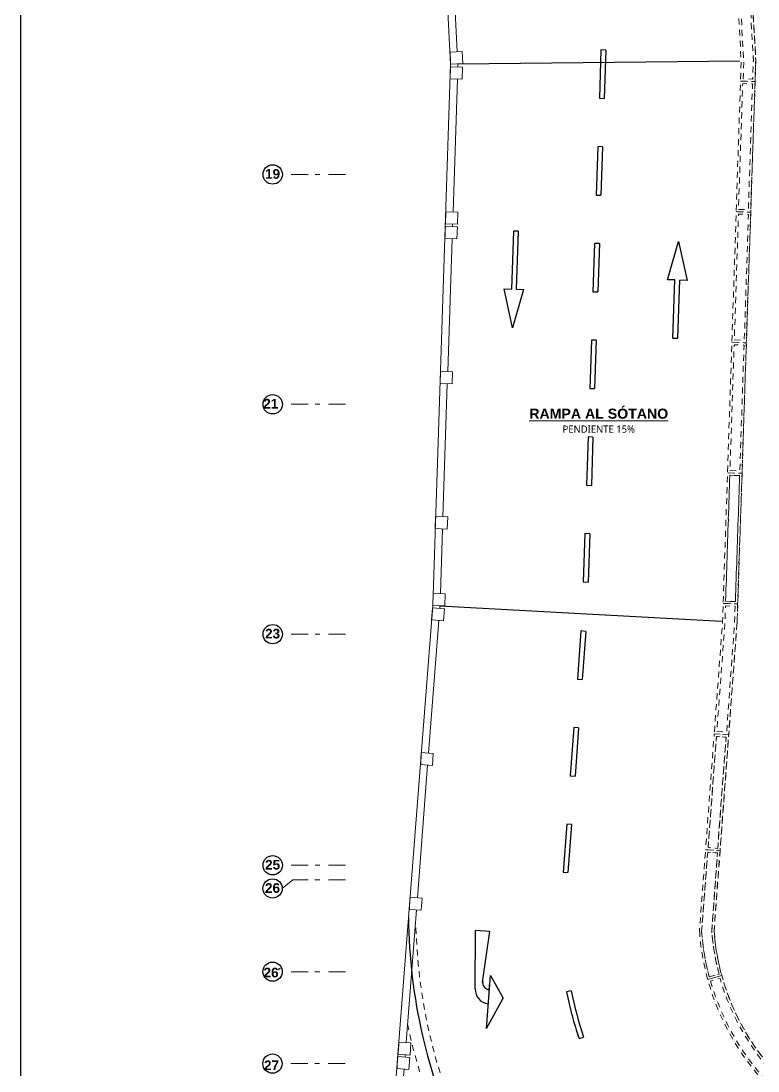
# Model space of a CAD drawing. Header units: metres. Extents: x 28 to 239, y -1 to 113.
# Drawn here: x 27.71 to 42.94, y 60.83 to 82.52 of the extents above; entities that cross this region are included whole.
import ezdxf

# ---------------------------------------------------------------- set-up
doc = ezdxf.new("R2010")
doc.units = ezdxf.units.M
doc.set_wipeout_variables(frame=1)
doc.linetypes.add('Dot & Dashed', pattern=[0.670278, 0.352778, -0.176389, 0, -0.141111])
doc.linetypes.add('RAYITAS2', pattern=[0.1875, 0.125, -0.0625])
for name, color, linetype, lineweight in [('Cotas varias El', 253, 'Continuous', 13), ('GRAFO 0 BLANCO', 7, 'Continuous', 0), ('GRAFO 4', 7, 'Continuous', 30), ('letras sr', 7, 'Continuous', 5), ('MK-LINEAS GENERALES', 7, 'Continuous', 0)]:
    doc.layers.add(name, color=color, linetype=linetype, lineweight=lineweight)
doc.layers.add('Estructura - Carga_Pen_No__89', color=7, linetype='Continuous', lineweight=15, true_color=0x71cebe)
doc.layers.add('Separador de bike pintado', color=8, linetype='Continuous')
doc.styles.add('GENERATED_STYLE_1', font='arialbd.ttf')
doc.styles.add('Santa Rosa 1 50', font='trebuc.ttf')

msp = doc.modelspace()

# ---------------------------------------------------------------- linework, layer by layer
at = {"color": 7}
msp.add_lwpolyline([(27.712, 112.912), (147.712, 112.912), (147.712, 22.912), (27.712, 22.912), (27.712, 112.912)], dxfattribs=at)
at = {"color": 251, "ltscale": 0.05, "true_color": 0x636466}
msp.add_arc((46.871, 64.077), 11.15, 180.4057, 193.0954, dxfattribs=at)
at = {"layer": 'Cotas varias El', "linetype": 'Dot & Dashed'}
for p, q in [((34.419, 79.352), (33.114, 79.352)), ((34.419, 74.602), (33.114, 74.602)), ((34.419, 69.852), (33.114, 69.852)), ((34.419, 65.077), (33.114, 65.077)), ((33.328, 64.776), (33.111, 64.595)), ((34.417, 64.775), (33.325, 64.775)), ((34.417, 62.878), (33.112, 62.878)), ((34.414, 60.978), (33.109, 60.978))]:
    msp.add_line(p, q, dxfattribs=at)
at = {"layer": 'Estructura - Carga_Pen_No__89', "color": 252, "linetype": 'RAYITAS2', "lineweight": 20, "true_color": 0x939598, "flags": 128}
for points in [[(42.584, 81.281), (42.883, 81.271), (42.898, 81.72), (42.774, 83.99), (42.474, 83.973), (42.597, 81.671)], [(42.649, 81.671), (42.638, 81.328), (42.833, 81.322), (42.848, 81.72), (42.727, 83.938), (42.527, 83.927)], [(42.65, 81.671), (42.638, 81.328), (42.835, 81.322), (42.85, 81.682), (42.727, 83.938), (42.527, 83.927)], [(42.493, 78.583), (42.793, 78.573), (42.883, 81.271), (42.583, 81.281)], [(42.541, 78.631), (42.745, 78.624), (42.831, 81.223), (42.628, 81.23)], [(42.541, 78.631), (42.745, 78.624), (42.831, 81.222), (42.628, 81.229)], [(42.404, 75.884), (42.703, 75.874), (42.793, 78.573), (42.494, 78.583)], [(42.455, 75.933), (42.661, 75.926), (42.747, 78.525), (42.541, 78.531)], [(42.455, 75.933), (42.661, 75.926), (42.747, 78.525), (42.541, 78.531)], [(42.314, 73.185), (42.614, 73.176), (42.703, 75.874), (42.404, 75.884)], [(42.365, 73.235), (42.569, 73.228), (42.655, 75.827), (42.451, 75.833)], [(42.365, 73.235), (42.569, 73.228), (42.655, 75.827), (42.451, 75.833)], [(42.224, 70.487), (42.524, 70.477), (42.571, 71.893), (42.614, 73.176), (42.314, 73.186), (42.272, 71.909)], [(42.477, 70.527), (42.565, 73.129), (42.361, 73.136), (42.275, 70.534)], [(42.361, 73.136), (42.275, 70.534), (42.477, 70.527), (42.565, 73.129)], [(42.039, 67.793), (42.338, 67.77), (42.512, 70.097), (42.524, 70.477), (42.224, 70.487), (42.212, 70.106)], [(42.093, 67.841), (42.296, 67.826), (42.461, 70.099), (42.472, 70.428), (42.273, 70.435), (42.263, 70.104)], [(42.093, 67.841), (42.296, 67.826), (42.461, 70.099), (42.472, 70.428), (42.273, 70.435), (42.263, 70.104)], [(41.861, 65.399), (41.91, 65.395), (42.109, 65.38), (42.159, 65.377), (42.338, 67.77), (42.039, 67.792)], [(41.914, 65.441), (42.085, 67.739), (42.284, 67.724), (42.112, 65.426)], [(42.112, 65.426), (42.284, 67.724), (42.085, 67.739), (41.914, 65.441)]]:
    msp.add_lwpolyline(points, close=True, dxfattribs=at)
for points in [[(41.735, 63.726, 0.051052), (41.905, 62.719), (42.194, 62.798, -0.048636), (42.035, 63.726), (42.159, 65.377), (42.115, 65.38), (42.109, 65.381), (41.911, 65.396), (41.861, 65.399)], [(41.78, 63.707), (41.905, 65.347), (42.107, 65.332), (41.99, 63.722, 0.046329), (42.139, 62.829), (41.937, 62.774, -0.046424)], [(41.937, 62.774), (42.139, 62.829, -0.046329), (41.99, 63.722), (42.107, 65.332), (41.905, 65.347), (41.78, 63.707, 0.046424)], [(41.905, 62.719), (42.194, 62.798, 0.131282), (43.463, 60.627), (43.252, 60.414, -0.13185)], [(41.964, 62.685, 0.127081), (43.252, 60.482), (43.395, 60.627, -0.126334), (42.161, 62.739)]]:
    msp.add_lwpolyline(points, format="xyb", close=True, dxfattribs=at)
at = {"layer": 'GRAFO 4', "linetype": 'Continuous'}
for centre, radius in [((32.914, 79.352), 0.2), ((32.914, 74.602), 0.2), ((32.914, 69.852), 0.2), ((32.914, 65.077), 0.2), ((32.912, 64.598), 0.199), ((32.912, 62.878), 0.199), ((32.909, 60.978), 0.199)]:
    msp.add_circle(centre, radius, dxfattribs=at)
at = {"layer": 'MK-LINEAS GENERALES', "color": 7, "linetype": 'RAYITAS2'}
for p, q in [((42.102, 96.328), (42.897, 81.7)), ((42.898, 81.687), (42.513, 70.103)), ((42.512, 70.096), (42.037, 63.702))]:
    msp.add_line(p, q, dxfattribs=at)
msp.add_arc((46.872, 64.077), 4.85, 184.3039, 256.0177, dxfattribs=at)
at = {"layer": 'Separador de bike pintado'}
for p, q in [((39.699, 81.925), (39.666, 80.926)), ((39.799, 81.922), (39.699, 81.925)), ((39.799, 81.922), (39.766, 80.922)), ((39.666, 80.926), (39.766, 80.922)), ((39.633, 79.926), (39.599, 78.927)), ((39.732, 79.923), (39.633, 79.926)), ((39.732, 79.923), (39.699, 78.923)), ((39.599, 78.927), (39.699, 78.923)), ((37.889, 78.183), (37.849, 76.984)), ((37.989, 78.18), (37.889, 78.183)), ((37.989, 78.18), (37.949, 76.98)), ((39.566, 77.927), (39.533, 76.928)), ((39.666, 77.924), (39.566, 77.927)), ((39.666, 77.924), (39.633, 76.925)), ((41.077, 77.176), (41.303, 77.969)), ((41.303, 77.969), (41.477, 77.163)), ((41.227, 77.171), (41.077, 77.176)), ((41.187, 75.972), (41.227, 77.171)), ((41.287, 75.969), (41.327, 77.168)), ((41.477, 77.163), (41.327, 77.168)), ((37.699, 76.989), (37.849, 76.984)), ((37.872, 76.183), (37.699, 76.989)), ((38.099, 76.975), (37.872, 76.183)), ((37.949, 76.98), (38.099, 76.975)), ((39.533, 76.928), (39.633, 76.925)), ((41.187, 75.972), (41.287, 75.969)), ((39.5, 75.928), (39.466, 74.929)), ((39.6, 75.925), (39.5, 75.928)), ((39.6, 75.925), (39.566, 74.926)), ((39.466, 74.929), (39.566, 74.926)), ((39.433, 73.929), (39.4, 72.93)), ((39.533, 73.926), (39.433, 73.929)), ((39.533, 73.926), (39.5, 72.927)), ((39.4, 72.93), (39.5, 72.927)), ((39.367, 71.931), (39.334, 70.931)), ((39.467, 71.927), (39.367, 71.931)), ((39.467, 71.927), (39.434, 70.928)), ((39.334, 70.931), (39.434, 70.928)), ((39.285, 69.918), (39.211, 68.92)), ((39.385, 69.91), (39.285, 69.918)), ((39.385, 69.91), (39.311, 68.913)), ((39.211, 68.92), (39.311, 68.913)), ((39.137, 67.923), (39.064, 66.926)), ((39.237, 67.916), (39.137, 67.923)), ((39.237, 67.916), (39.163, 66.918)), ((39.064, 66.926), (39.163, 66.918)), ((38.99, 65.928), (38.916, 64.931)), ((39.09, 65.921), (38.99, 65.928)), ((39.09, 65.921), (39.016, 64.924)), ((38.916, 64.931), (39.016, 64.924)), ((37.102, 62.525), (37.105, 63.728)), ((37.404, 63.706), (37.105, 63.728)), ((37.252, 62.664), (37.404, 63.706)), ((37.332, 61.705), (37.413, 62.802)), ((37.413, 62.802), (37.679, 62.332)), ((37.391, 62.503), (37.402, 62.653)), ((37.332, 61.705), (37.679, 62.332)), ((39.084, 62.481), (38.985, 62.461)), ((39.247, 61.495), (39.341, 61.527))]:
    msp.add_line(p, q, dxfattribs=at)
for centre, radius, start, end in [((37.391, 62.503), 0.29, 175.7715, 265.7715), ((37.402, 62.653), 0.15, 167.6002, 265.7715), ((46.871, 64.077), 8.05, 191.583, 198.705), ((46.871, 64.077), 7.95, 191.583, 198.705), ((46.872, 64.077), 11.15, 193.0954, 260.5949)]:
    msp.add_arc(centre, radius, start, end, dxfattribs=at)

# ---------------------------------------------------------------- texts
at = {"char_height": 0.2, "width": 8.425260489275389e-15, "attachment_point": 9, "rotation": 0, "style": 'GENERATED_STYLE_1'}
for s, insert in [('19', (33.067, 79.26)), ('21', (33.03, 74.515)), ('23', (33.067, 69.76)), ('25', (33.067, 64.985)), ('26', (33.066, 64.504)), ('26', (33.036, 62.757)), ('´', (33.093, 62.739)), ('27', (33.045, 60.843))]:
    msp.add_mtext(s, dxfattribs=dict(at, insert=insert))
at = {"layer": 'letras sr', "insert": (37.931, 74.513), "char_height": 0.15884, "attachment_point": 1, "style": 'Santa Rosa 1 50'}
msp.add_mtext_dynamic_manual_height_columns('\\pxqc;{\\fSwis721 Ex BT|b1|i0|c0|p34;\\H1.31579x;\\LRAMPA AL SÓTANO\\P\\fTrebuchet MS|b0|i0|c0|p34;\\H0.71771x;\\lPENDIENTE 15%}', width=3.44388, gutter_width=1, heights=[0], dxfattribs=at)

# ---------------------------------------------------------------- next in the draw order: wipeouts: each hides what was drawn before it
at = {"linetype": 'Continuous'}
for points in [[(36.582, 81.329), (36.832, 81.32), (36.84, 81.57), (36.591, 81.579)], [(36.473, 78.03), (36.723, 78.022), (36.731, 78.272), (36.481, 78.28)], [(36.373, 75.032), (36.623, 75.024), (36.631, 75.274), (36.381, 75.282)], [(36.273, 72.034), (36.523, 72.025), (36.532, 72.275), (36.282, 72.284)], [(36.196, 70.148), (36.445, 70.127), (36.466, 70.376), (36.216, 70.397)], [(35.966, 67.157), (36.215, 67.138), (36.234, 67.387), (35.985, 67.406)], [(35.735, 64.166), (35.984, 64.147), (36.003, 64.396), (35.754, 64.415)], [(35.479, 60.876), (35.728, 60.855), (35.748, 61.105), (35.499, 61.125)]]:
    msp.add_wipeout(points, dxfattribs=at).dxf.layer = 'GRAFO 0 BLANCO'

# ---------------------------------------------------------------- next in the draw order: linework, layer by layer
at = {"layer": 'GRAFO 0 BLANCO', "linetype": 'Continuous'}
for p, q in [((36.531, 75.277), (36.623, 78.025)), ((36.432, 72.279), (36.523, 75.027)), ((36.135, 67.395), (36.347, 70.135)), ((35.904, 64.404), (36.116, 67.145)), ((35.401, 58.123), (35.629, 60.863))]:
    msp.add_line(p, q, dxfattribs=at)
at = {"layer": 'GRAFO 0 BLANCO', "color": 7, "linetype": 'Continuous'}
for points in [[(36.582, 81.329), (36.832, 81.32), (36.84, 81.57), (36.591, 81.579)], [(36.473, 78.03), (36.723, 78.022), (36.731, 78.272), (36.481, 78.28)], [(36.373, 75.032), (36.623, 75.024), (36.631, 75.274), (36.381, 75.282)], [(36.273, 72.034), (36.523, 72.025), (36.532, 72.275), (36.282, 72.284)], [(36.196, 70.148), (36.445, 70.127), (36.466, 70.376), (36.216, 70.397)], [(35.966, 67.157), (36.215, 67.138), (36.234, 67.387), (35.985, 67.406)], [(35.735, 64.166), (35.984, 64.147), (36.003, 64.396), (35.754, 64.415)], [(35.479, 60.876), (35.728, 60.855), (35.748, 61.105), (35.499, 61.125)]]:
    msp.add_lwpolyline(points, close=True, dxfattribs=at)

# ---------------------------------------------------------------- next in the draw order: wipeouts: each hides what was drawn before it
at = {"linetype": 'Continuous'}
for points in [[(36.592, 81.628), (36.842, 81.642), (36.828, 81.892), (36.579, 81.878)], [(36.483, 78.33), (36.732, 78.322), (36.741, 78.572), (36.491, 78.58)], [(36.221, 70.447), (36.471, 70.439), (36.479, 70.689), (36.229, 70.697)], [(35.503, 61.175), (35.753, 61.156), (35.772, 61.405), (35.522, 61.424)]]:
    msp.add_wipeout(points, dxfattribs=at).dxf.layer = 'GRAFO 0 BLANCO'

# ---------------------------------------------------------------- next in the draw order: linework, layer by layer
at = {"layer": 'GRAFO 0 BLANCO', "linetype": 'Continuous'}
for p, q in [((36.592, 81.628), (35.928, 93.931)), ((36.592, 81.628), (35.928, 93.931)), ((36.729, 81.886), (36.595, 84.353)), ((36.221, 70.447), (36.592, 81.628)), ((36.221, 70.447), (36.592, 81.628)), ((36.74, 81.574), (36.742, 81.63)), ((36.742, 81.63), (36.742, 81.637)), ((36.641, 78.575), (36.732, 81.324)), ((36.631, 78.275), (36.633, 78.325)), ((36.379, 70.692), (36.423, 72.029)), ((35.496, 61.079), (36.221, 70.447)), ((35.496, 61.079), (36.221, 70.447)), ((36.366, 70.385), (36.37, 70.439)), ((36.37, 70.439), (36.371, 70.442)), ((35.672, 61.412), (35.884, 64.154)), ((34.929, 54.251), (35.496, 61.079)), ((34.929, 54.251), (35.496, 61.079)), ((35.649, 61.113), (35.653, 61.163))]:
    msp.add_line(p, q, dxfattribs=at)
at = {"layer": 'GRAFO 0 BLANCO', "color": 7, "linetype": 'Continuous'}
for points in [[(36.592, 81.628), (36.842, 81.642), (36.828, 81.892), (36.579, 81.878)], [(36.483, 78.33), (36.732, 78.322), (36.741, 78.572), (36.491, 78.58)], [(36.221, 70.447), (36.471, 70.439), (36.479, 70.689), (36.229, 70.697)], [(35.503, 61.175), (35.753, 61.156), (35.772, 61.405), (35.522, 61.424)]]:
    msp.add_lwpolyline(points, close=True, dxfattribs=at)
at = {"layer": 'MK-LINEAS GENERALES', "color": 7, "linetype": 'RAYITAS2'}
for radius, start in [(11, 181.515), (11.4, 191.5241)]:
    msp.add_arc((46.872, 64.077), radius, start, 270, dxfattribs=at)
at = {"layer": 'Separador de bike pintado'}
for p, q in [((42.571, 81.69), (36.742, 81.63)), ((42.571, 81.69), (36.742, 81.63)), ((42.193, 70.117), (36.37, 70.43)), ((42.193, 70.117), (36.37, 70.43))]:
    msp.add_line(p, q, dxfattribs=at)

doc.saveas('drawing.dxf')
